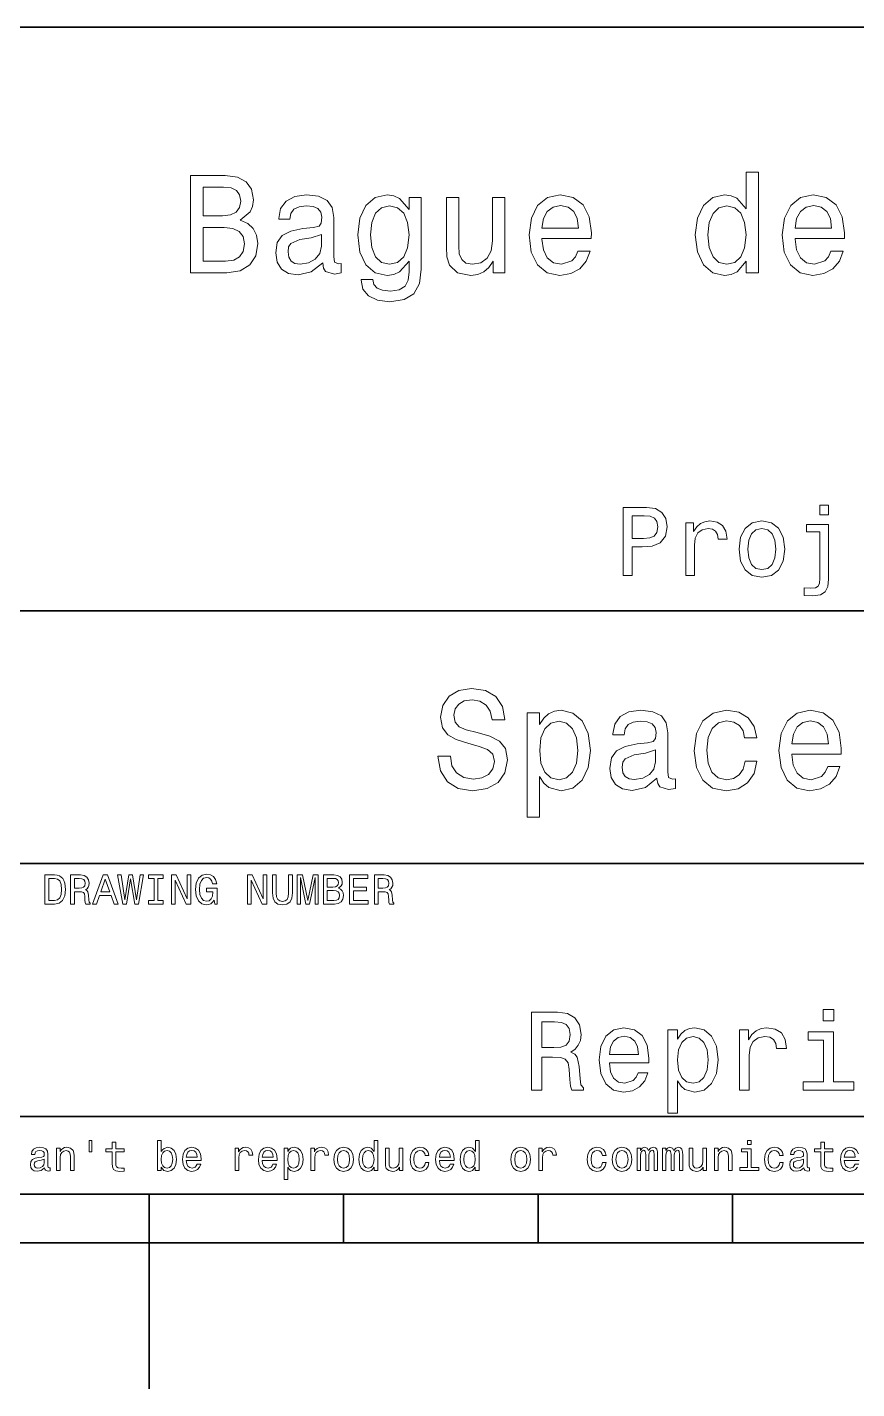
# Model space of a CAD drawing. Extents: x 0 to 297, y 0 to 210.
# Drawn here: x 142.2 to 184.9, y 0 to 70 of the extents above; entities that cross this region are included whole.
import ezdxf

# ---------------------------------------------------------------- set-up
doc = ezdxf.new("R2010")
doc.units = 0

msp = doc.modelspace()

# ---------------------------------------------------------------- linework, layer by layer
at = {"color": 7, "lineweight": 35}
for p, q in [((97, 70), (287, 70)), ((97, 40), (262, 40)), ((97, 27), (262, 27)), ((97, 14), (262, 14)), ((10, 10), (287, 10)), ((97, 10), (287, 10)), ((98.5, 7.5), (198.5, 7.5))]:
    msp.add_line(p, q, dxfattribs=at)
at = {"color": 7, "lineweight": 35, "ltscale": 0.25}
msp.add_line((148.5, 10), (148.5, 0), dxfattribs=at)
at = {"color": 7, "lineweight": 35, "ltscale": 0.0625}
for p, q in [((158.5, 10), (158.5, 7.5)), ((168.5, 10), (168.5, 7.5)), ((178.5, 10), (178.5, 7.5))]:
    msp.add_line(p, q, dxfattribs=at)
at = {"color": 7, "lineweight": 13}
for points in [[(153.19165, 60.082851), (153.695969, 60.500717), (153.825653, 60.7817), (153.868881, 61.127522), (153.775223, 61.667866), (153.494247, 62.056915), (153.040344, 62.294666), (152.406342, 62.381123), (150.626801, 62.381123), (150.626801, 57.381123), (152.507202, 57.381123), (153.177231, 57.481987), (153.674362, 57.777374), (153.984161, 58.245674), (154.092224, 58.879681), (154.027374, 59.304752), (153.854477, 59.65778), (153.573486, 59.917145)], [(179.200287, 57.979107), (179.200287, 57.381123), (179.83429, 57.381123), (179.83429, 62.554031), (179.207489, 62.554031), (179.207489, 60.659222), (178.724792, 61.206772), (178.429398, 61.336452), (178.09079, 61.386887), (177.478394, 61.242794), (177.002884, 60.839336), (176.693085, 60.190922), (176.585022, 59.319164), (176.693085, 58.447407), (177.002884, 57.791786), (177.478394, 57.381123), (178.09079, 57.244236), (178.429398, 57.294666), (178.731995, 57.424351)], [(152.269455, 60.306194), (151.289627, 60.306194), (151.289627, 61.783138), (152.327087, 61.783138), (152.716141, 61.739914), (152.989914, 61.610229), (153.155624, 61.386887), (153.213257, 61.055473), (153.148422, 60.72406), (152.97551, 60.493515), (152.680115, 60.349422)], [(157.435165, 57.885445), (157.435165, 57.863831), (157.471191, 57.618874), (157.579254, 57.445965), (158.033142, 57.309078), (158.386169, 57.366714), (158.386169, 57.856628), (158.234879, 57.835014), (158.033142, 57.928673), (157.997116, 58.216858), (157.997116, 60.219738), (157.91066, 60.731266), (157.658508, 61.091496), (157.219025, 61.307636), (156.599426, 61.386887), (155.994247, 61.30043), (155.547562, 61.055473), (155.266571, 60.67363), (155.172913, 60.169308), (155.172913, 60.12608), (155.742081, 60.12608), (155.792511, 60.428673), (155.951019, 60.64481), (156.210373, 60.774494), (156.57782, 60.824928), (156.930847, 60.788902), (157.182999, 60.680836), (157.334305, 60.493515), (157.384735, 60.23415), (157.355911, 59.931557), (157.240631, 59.780258), (156.952454, 59.708214), (156.412109, 59.650574), (155.792511, 59.520893), (155.353027, 59.290344), (155.093658, 58.930115), (155.01442, 58.396973), (155.086456, 57.921467), (155.309799, 57.568443), (155.670029, 57.3451), (156.167145, 57.26585), (156.837173, 57.417145)], [(162.485596, 57.554031), (162.485596, 61.25), (161.880402, 61.25), (161.880402, 60.623199), (161.383286, 61.19236), (161.080688, 61.336452), (160.742081, 61.386887), (160.129684, 61.242794), (159.654175, 60.839336), (159.344391, 60.190922), (159.236313, 59.319164), (159.344391, 58.440201), (159.654175, 57.791786), (160.129684, 57.381123), (160.742081, 57.244236), (161.087906, 57.294666), (161.376083, 57.424351), (161.880402, 57.971901), (161.880402, 57.424351), (161.822769, 56.992073), (161.664276, 56.682274), (161.361679, 56.502159), (160.907791, 56.437317), (160.511536, 56.480545), (160.230545, 56.588615), (160.06485, 56.775936), (160.01442, 57.028095), (159.402023, 57.028095), (159.402023, 56.999279), (159.495682, 56.538181), (159.783859, 56.19236), (160.244965, 55.969017), (160.871765, 55.889767), (161.621048, 55.997837), (162.118164, 56.30043), (162.399139, 56.826366)], [(166.793945, 61.25), (166.159943, 61.25), (166.159943, 59.016571), (166.087906, 58.497837), (165.878967, 58.123196), (165.554764, 57.892651), (165.129684, 57.820602), (164.791077, 57.878242), (164.574936, 58.051151), (164.452454, 58.346542), (164.42363, 58.764408), (164.42363, 61.25), (163.789627, 61.25), (163.789627, 58.706772), (163.811249, 58.195244), (163.948135, 57.770172), (164.365997, 57.381123), (165.036026, 57.244236), (165.396255, 57.294666), (165.706055, 57.424351), (165.972626, 57.647694), (166.188766, 57.971901), (166.188766, 57.381123), (166.793945, 57.381123)], [(168.703171, 59.131844), (171.239197, 59.131844), (171.246399, 59.427231), (171.131134, 60.255764), (170.814117, 60.875359), (170.309799, 61.25), (169.639771, 61.386887), (168.984161, 61.242794), (168.479828, 60.839336), (168.155624, 60.183716), (168.040344, 59.319164), (168.148422, 58.432995), (168.472626, 57.78458), (168.969742, 57.381123), (169.618164, 57.244236), (170.180115, 57.337894), (170.64122, 57.582851), (170.979828, 57.971901), (171.174362, 58.490631), (170.547546, 58.490631), (170.417877, 58.20245), (170.230545, 57.986309), (169.697418, 57.8134), (169.286743, 57.892651), (168.976944, 58.14481), (168.775223, 58.555473), (168.703171, 59.110229)], [(181.714706, 59.131844), (184.250732, 59.131844), (184.257935, 59.427231), (184.142654, 60.255764), (183.825653, 60.875359), (183.32132, 61.25), (182.651306, 61.386887), (181.995682, 61.242794), (181.491364, 60.839336), (181.167145, 60.183716), (181.05188, 59.319164), (181.159943, 58.432995), (181.484146, 57.78458), (181.981277, 57.381123), (182.629684, 57.244236), (183.19165, 57.337894), (183.65274, 57.582851), (183.991364, 57.971901), (184.185883, 58.490631), (183.559082, 58.490631), (183.429398, 58.20245), (183.242081, 57.986309), (182.708939, 57.8134), (182.298279, 57.892651), (181.98848, 58.14481), (181.786743, 58.555473), (181.714706, 59.110229)], [(159.891937, 59.319164), (159.956772, 59.960373), (160.151306, 60.435879), (160.453888, 60.716858), (160.857346, 60.817722), (161.282425, 60.716858), (161.599426, 60.435879), (161.793945, 59.960373), (161.865997, 59.319164), (161.793945, 58.663544), (161.599426, 58.195244), (161.282425, 57.907059), (160.857346, 57.8134), (160.453888, 57.907059), (160.151306, 58.195244), (159.956772, 58.67075)], [(168.703171, 59.664986), (168.782425, 60.162102), (168.976944, 60.529537), (169.272339, 60.75288), (169.661392, 60.83213), (170.043228, 60.75288), (170.338623, 60.529537), (170.518738, 60.162102), (170.583572, 59.664986)], [(178.198853, 60.817722), (178.616714, 60.716858), (178.933716, 60.435879), (179.121033, 59.967579), (179.193085, 59.319164), (179.121033, 58.663544), (178.933716, 58.195244), (178.616714, 57.907059), (178.198853, 57.8134), (177.802597, 57.907059), (177.5, 58.195244), (177.298279, 58.67075), (177.233429, 59.319164), (177.298279, 59.960373), (177.5, 60.428673), (177.802597, 60.716858)], [(181.714706, 59.664986), (181.793945, 60.162102), (181.98848, 60.529537), (182.283859, 60.75288), (182.672913, 60.83213), (183.054749, 60.75288), (183.350143, 60.529537), (183.530258, 60.162102), (183.595108, 59.664986)], [(152.427963, 57.979107), (151.289627, 57.979107), (151.289627, 59.701008), (152.363113, 59.701008), (152.817001, 59.650574), (153.14122, 59.499279), (153.335739, 59.239914), (153.400574, 58.865273), (153.335739, 58.469017), (153.155624, 58.195244), (152.853027, 58.029537)], [(157.363113, 58.735588), (157.276657, 58.36095), (157.046112, 58.072765), (156.700287, 57.885445), (156.275223, 57.820602), (156.00145, 57.856628), (155.806915, 57.971901), (155.684448, 58.17363), (155.648422, 58.454609), (155.677231, 58.706772), (155.792511, 58.886887), (156.253601, 59.088615), (156.837173, 59.175072), (157.363113, 59.34798)], [(172.874115, 41.815506), (173.338089, 41.815506), (173.338089, 43.293171), (173.852509, 43.293171), (174.371964, 43.318386), (174.785507, 43.4949), (175.052795, 43.837841), (175.14357, 44.306862), (175.072968, 44.740578), (174.871231, 45.0583), (174.538376, 45.249943), (174.084488, 45.315506), (172.874115, 45.315506)], [(173.958405, 44.886833), (174.261002, 44.856571), (174.48291, 44.76075), (174.614029, 44.584236), (174.659424, 44.306862), (174.608994, 44.014355), (174.472824, 43.837841), (174.240829, 43.747063), (173.923111, 43.721848), (173.338089, 43.721848), (173.338089, 44.886833)], [(183.439682, 45.436543), (182.99588, 45.436543), (182.99588, 44.93222), (183.439682, 44.93222)], [(176.096741, 41.815506), (176.540543, 41.815506), (176.540543, 43.363777), (176.585938, 43.736977), (176.722107, 44.004265), (176.944, 44.165649), (177.241547, 44.221127), (177.463455, 44.185822), (177.629883, 44.084957), (177.730743, 43.91349), (177.766052, 43.681499), (178.21489, 43.681499), (178.154373, 44.09), (177.987946, 44.382507), (177.710571, 44.559021), (177.332336, 44.619541), (177.075119, 44.579193), (176.853226, 44.478329), (176.65654, 44.306862), (176.500198, 44.074871), (176.500198, 44.52372), (176.096741, 44.52372)], [(178.835205, 43.167091), (178.915909, 42.551819), (179.147888, 42.097927), (179.516052, 41.815506), (180.010284, 41.719685), (180.499481, 41.815506), (180.86763, 42.092884), (181.099625, 42.546776), (181.185364, 43.167091), (181.099625, 43.782364), (180.86763, 44.241299), (180.499481, 44.518677), (180.010284, 44.619541), (179.516052, 44.518677), (179.147888, 44.236256), (178.915909, 43.782364)], [(179.289108, 43.172134), (179.334488, 43.626026), (179.475708, 43.953835), (179.702652, 44.155563), (180.010284, 44.22617), (180.312881, 44.155563), (180.539825, 43.958878), (180.68103, 43.626026), (180.731461, 43.172134), (180.68103, 42.7132), (180.539825, 42.380348), (180.312881, 42.178619), (180.010284, 42.113056), (179.702652, 42.178619), (179.475708, 42.380348), (179.334488, 42.7132)], [(182.178879, 41.185104), (182.178879, 40.786686), (182.632767, 40.761471), (183.021088, 40.811905), (183.268204, 40.968243), (183.399338, 41.240578), (183.439682, 41.628906), (183.439682, 44.432941), (182.299911, 44.432941), (182.299911, 44.054699), (182.99588, 44.054699), (182.99588, 41.664207), (182.975708, 41.422134), (182.910141, 41.270836), (182.763885, 41.185104), (182.516769, 41.159885)], [(163.995682, 32.530979), (163.340057, 32.530979), (163.484161, 31.767292), (163.844391, 31.205332), (164.399139, 30.866714), (165.148422, 30.744236), (165.890503, 30.85951), (166.445251, 31.176514), (166.798279, 31.673632), (166.927963, 32.32925), (166.819885, 32.920029), (166.517303, 33.301872), (166.02739, 33.554035), (165.371765, 33.741356), (164.809799, 33.878242), (164.442368, 34.036743), (164.233429, 34.267292), (164.168594, 34.627522), (164.233429, 34.951729), (164.420761, 35.196686), (164.708939, 35.362392), (165.105194, 35.420029), (165.508652, 35.347984), (165.825653, 35.153458), (166.034592, 34.82925), (166.135452, 34.389771), (166.791077, 34.389771), (166.791077, 34.404179), (166.675797, 35.081413), (166.337189, 35.585735), (165.804047, 35.902737), (165.083572, 36.010807), (164.435165, 35.902737), (163.930847, 35.600143), (163.606628, 35.131844), (163.491364, 34.526657), (163.585022, 33.986313), (163.858795, 33.618877), (164.291077, 33.37392), (164.881851, 33.1866), (165.465424, 33.020893), (165.904907, 32.862392), (166.171478, 32.631844), (166.265137, 32.257206), (166.17868, 31.87536), (165.955338, 31.587177), (165.616714, 31.407061), (165.177246, 31.349424), (164.687332, 31.428675), (164.312683, 31.659222), (164.074936, 32.033863)], [(168.57782, 34.15202), (168.57782, 34.75), (167.943817, 34.75), (167.943817, 29.382565), (168.57782, 29.382565), (168.57782, 31.471903), (168.801163, 31.133286), (169.053314, 30.909943), (169.687332, 30.744236), (170.292511, 30.881124), (170.768021, 31.291788), (171.07782, 31.940203), (171.193085, 32.819164), (171.07782, 33.690922), (170.768021, 34.339336), (170.292511, 34.742798), (169.687332, 34.886887), (169.341507, 34.843658), (169.046112, 34.706772), (168.793961, 34.476227)], [(169.579254, 31.3134), (169.15419, 31.407061), (168.844391, 31.695246), (168.649857, 32.163544), (168.585022, 32.819164), (168.649857, 33.467579), (168.844391, 33.935879), (169.15419, 34.216858), (169.579254, 34.317722), (169.968307, 34.216858), (170.278107, 33.928677), (170.472626, 33.460377), (170.544678, 32.819164), (170.472626, 32.17075), (170.278107, 31.695246), (169.968307, 31.407061)], [(174.61528, 31.385447), (174.61528, 31.363834), (174.651306, 31.118877), (174.759369, 30.945967), (175.213257, 30.809078), (175.566284, 30.866714), (175.566284, 31.356628), (175.414993, 31.335014), (175.213257, 31.428675), (175.177246, 31.71686), (175.177246, 33.719742), (175.09079, 34.23127), (174.838623, 34.591499), (174.399139, 34.807636), (173.779541, 34.886887), (173.174362, 34.800434), (172.727676, 34.555477), (172.446686, 34.17363), (172.353027, 33.669308), (172.353027, 33.62608), (172.922195, 33.62608), (172.972626, 33.928677), (173.131134, 34.144814), (173.390503, 34.274498), (173.757935, 34.324928), (174.110962, 34.288906), (174.363113, 34.180836), (174.51442, 33.993515), (174.56485, 33.73415), (174.536026, 33.431557), (174.420761, 33.280258), (174.132568, 33.208214), (173.592224, 33.150578), (172.972626, 33.020893), (172.533142, 32.790348), (172.273773, 32.430115), (172.194534, 31.896975), (172.266571, 31.421471), (172.489914, 31.068445), (172.850143, 30.845102), (173.347275, 30.76585), (174.017303, 30.917147)], [(179.118164, 33.467579), (179.744965, 33.467579), (179.61528, 34.043949), (179.305481, 34.497841), (178.822769, 34.77882), (178.195969, 34.886887), (177.504333, 34.742798), (176.978394, 34.339336), (176.646973, 33.68372), (176.531708, 32.804756), (176.639771, 31.932999), (176.963989, 31.284582), (177.47551, 30.881124), (178.174362, 30.744236), (178.793961, 30.852306), (179.276657, 31.1549), (179.608078, 31.630404), (179.752167, 32.264408), (179.146973, 32.264408), (179.03891, 31.860952), (178.837189, 31.558357), (178.548996, 31.371038), (178.195969, 31.3134), (177.756485, 31.407061), (177.439484, 31.695246), (177.244965, 32.163544), (177.180115, 32.82637), (177.244965, 33.474785), (177.446686, 33.943085), (177.770905, 34.23127), (178.195969, 34.332134), (178.570618, 34.267292), (178.851593, 34.101585), (179.03891, 33.827812)], [(181.546112, 32.631844), (184.082138, 32.631844), (184.08934, 32.927235), (183.974075, 33.755764), (183.657074, 34.375362), (183.15274, 34.75), (182.482712, 34.886887), (181.827087, 34.742798), (181.322769, 34.339336), (180.998566, 33.68372), (180.883286, 32.819164), (180.991364, 31.932999), (181.315567, 31.284582), (181.812683, 30.881124), (182.461105, 30.744236), (183.023056, 30.837896), (183.484161, 31.082853), (183.822769, 31.471903), (184.017303, 31.990635), (183.390503, 31.990635), (183.260818, 31.70245), (183.073486, 31.486311), (182.540344, 31.3134), (182.129684, 31.392653), (181.819885, 31.644814), (181.618164, 32.055477), (181.546112, 32.610229)], [(181.546112, 33.164986), (181.625366, 33.662106), (181.819885, 34.029541), (182.11528, 34.252884), (182.504333, 34.332134), (182.886169, 34.252884), (183.181564, 34.029541), (183.361679, 33.662106), (183.426514, 33.164986)], [(174.543228, 32.235592), (174.456772, 31.860952), (174.226227, 31.572767), (173.880402, 31.385447), (173.455338, 31.320606), (173.181564, 31.356628), (172.98703, 31.471903), (172.864563, 31.673632), (172.828537, 31.954611), (172.857361, 32.206772), (172.972626, 32.386887), (173.433716, 32.588615), (174.017303, 32.675072), (174.543228, 32.847984)], [(143.648422, 26.418587), (143.149139, 26.418587), (143.149139, 24.918587), (143.648422, 24.918587), (143.884003, 24.966137), (144.059082, 25.11095), (144.167145, 25.34654), (144.206055, 25.668587), (144.171463, 25.997116), (144.128235, 26.126801), (144.067719, 26.230547), (143.892654, 26.371037), (143.778091, 26.405619)], [(143.633286, 26.239193), (143.797546, 26.206772), (143.909943, 26.107347), (143.976944, 25.930115), (143.998566, 25.668587), (143.974777, 25.415705), (143.907776, 25.238472), (143.793228, 25.132565), (143.633286, 25.097982), (143.350143, 25.097982), (143.350143, 26.239193)], [(144.469742, 24.918587), (144.670746, 24.918587), (144.670746, 25.551872), (144.876083, 25.551872), (145.027374, 25.545387), (145.122482, 25.515129), (145.174347, 25.443804), (145.195969, 25.31628), (145.206772, 25.121758), (145.219742, 24.994236), (145.245682, 24.918587), (145.472626, 24.918587), (145.472626, 24.959654), (145.422913, 25.020172), (145.405624, 25.132565), (145.390488, 25.37464), (145.353745, 25.554033), (145.304031, 25.610229), (145.226227, 25.651297), (145.312683, 25.70533), (145.373199, 25.780979), (145.412109, 25.87608), (145.425079, 25.990633), (145.394806, 26.17219), (145.308365, 26.308357), (145.16571, 26.39049), (144.971176, 26.418587), (144.469742, 26.418587)], [(144.914978, 26.234869), (145.046829, 26.221901), (145.139771, 26.180834), (145.19812, 26.105186), (145.217575, 25.986311), (145.195969, 25.86095), (145.137604, 25.785301), (145.038177, 25.746397), (144.902023, 25.73559), (144.670746, 25.73559), (144.670746, 26.234869)], [(145.595825, 24.918587), (145.794662, 24.918587), (145.952454, 25.359509), (146.551147, 25.359509), (146.708939, 24.918587), (146.912109, 24.918587), (146.363113, 26.420748), (146.142654, 26.420748)], [(146.021606, 25.543226), (146.252884, 26.204609), (146.484146, 25.543226)], [(147.145538, 24.918587), (147.335739, 24.918587), (147.55188, 26.21974), (147.77449, 24.918587), (147.956055, 24.918587), (148.219742, 26.420748), (148.046829, 26.420748), (147.860947, 25.14337), (147.646973, 26.420748), (147.458939, 26.420748), (147.249283, 25.14337), (147.0634, 26.420748), (146.886169, 26.420748)], [(148.755768, 25.100143), (148.479111, 25.100143), (148.479111, 24.918587), (149.231262, 24.918587), (149.231262, 25.100143), (148.954605, 25.100143), (148.954605, 26.23703), (149.231262, 26.23703), (149.231262, 26.418587), (148.479111, 26.418587), (148.479111, 26.23703), (148.755768, 26.23703)], [(149.663544, 24.918587), (149.842941, 24.918587), (149.842941, 26.148415), (150.417862, 24.918587), (150.649139, 24.918587), (150.649139, 26.418587), (150.467575, 26.418587), (150.467575, 25.188759), (149.899139, 26.418587), (149.663544, 26.418587)], [(151.853027, 25.119595), (151.889771, 24.918587), (151.997833, 24.918587), (151.997833, 25.729105), (151.451004, 25.729105), (151.451004, 25.545387), (151.788177, 25.545387), (151.788177, 25.532419), (151.762253, 25.333572), (151.693085, 25.186598), (151.587173, 25.093658), (151.455338, 25.0634), (151.30835, 25.102304), (151.193802, 25.219019), (151.120316, 25.411383), (151.094376, 25.675072), (151.118149, 25.936598), (151.19165, 26.128962), (151.30835, 26.245676), (151.466141, 26.286743), (151.574203, 26.265129), (151.662827, 26.204609), (151.727661, 26.103025), (151.764404, 25.966858), (151.978394, 25.966858), (151.922195, 26.174351), (151.816284, 26.329969), (151.667145, 26.425072), (151.479111, 26.459654), (151.232712, 26.405619), (151.046829, 26.247837), (150.927948, 25.999279), (150.886887, 25.668587), (150.927948, 25.335733), (151.046829, 25.087175), (151.221909, 24.929394), (151.442368, 24.87752), (151.565567, 24.894812), (151.675797, 24.93804), (151.770889, 25.013687)], [(153.567001, 24.918587), (153.746399, 24.918587), (153.746399, 26.148415), (154.32132, 24.918587), (154.552597, 24.918587), (154.552597, 26.418587), (154.371033, 26.418587), (154.371033, 25.188759), (153.802597, 26.418587), (153.567001, 26.418587)], [(154.844376, 25.489191), (154.874634, 25.219019), (154.969742, 25.026655), (155.129684, 24.916426), (155.360947, 24.87752), (155.590057, 24.916426), (155.75, 25.026655), (155.845108, 25.216858), (155.877518, 25.489191), (155.877518, 26.418587), (155.676514, 26.418587), (155.676514, 25.478386), (155.657059, 25.294668), (155.598709, 25.162823), (155.499283, 25.085012), (155.360947, 25.059076), (155.218307, 25.085012), (155.118881, 25.162823), (155.060516, 25.292505), (155.043228, 25.478386), (155.043228, 26.418587), (154.844376, 26.418587)], [(156.121765, 24.918587), (156.288193, 24.918587), (156.288193, 26.280258), (156.569168, 24.918587), (156.755051, 24.918587), (157.033859, 26.280258), (157.033859, 24.918587), (157.202454, 24.918587), (157.202454, 26.418587), (156.938766, 26.418587), (156.662109, 25.095819), (156.387604, 26.418587), (156.121765, 26.418587)], [(158.233429, 25.729105), (158.384735, 25.854465), (158.42363, 25.938759), (158.4366, 26.042505), (158.408508, 26.204609), (158.324203, 26.321325), (158.188049, 26.392651), (157.997833, 26.418587), (157.463974, 26.418587), (157.463974, 24.918587), (158.028107, 24.918587), (158.229111, 24.948847), (158.37825, 25.037462), (158.471191, 25.177952), (158.503601, 25.368155), (158.484146, 25.495676), (158.432281, 25.601583), (158.347992, 25.679394)], [(157.956772, 25.796108), (157.662827, 25.796108), (157.662827, 26.239193), (157.97406, 26.239193), (158.090775, 26.226223), (158.172913, 26.187319), (158.222626, 26.120316), (158.239914, 26.020893), (158.220459, 25.921469), (158.168594, 25.852304), (158.079971, 25.809076)], [(158.810516, 24.918587), (159.761536, 24.918587), (159.761536, 25.100143), (159.009369, 25.100143), (159.009369, 25.608068), (159.679398, 25.608068), (159.679398, 25.787462), (159.009369, 25.787462), (159.009369, 26.23703), (159.744232, 26.23703), (159.744232, 26.418587), (158.810516, 26.418587)], [(160.083572, 24.918587), (160.284576, 24.918587), (160.284576, 25.551872), (160.489914, 25.551872), (160.641205, 25.545387), (160.736313, 25.515129), (160.788193, 25.443804), (160.809799, 25.31628), (160.820602, 25.121758), (160.833572, 24.994236), (160.859512, 24.918587), (161.086456, 24.918587), (161.086456, 24.959654), (161.036743, 25.020172), (161.019455, 25.132565), (161.004318, 25.37464), (160.967575, 25.554033), (160.917877, 25.610229), (160.840057, 25.651297), (160.926514, 25.70533), (160.98703, 25.780979), (161.02594, 25.87608), (161.03891, 25.990633), (161.008652, 26.17219), (160.922195, 26.308357), (160.779541, 26.39049), (160.585022, 26.418587), (160.083572, 26.418587)], [(160.528824, 26.234869), (160.66066, 26.221901), (160.753601, 26.180834), (160.811966, 26.105186), (160.831421, 25.986311), (160.809799, 25.86095), (160.75145, 25.785301), (160.652023, 25.746397), (160.515854, 25.73559), (160.284576, 25.73559), (160.284576, 26.234869)], [(158.004318, 25.097982), (157.662827, 25.097982), (157.662827, 25.614552), (157.984879, 25.614552), (158.121033, 25.599422), (158.218307, 25.554033), (158.276657, 25.476223), (158.296112, 25.363832), (158.276657, 25.244955), (158.222626, 25.162823), (158.131851, 25.113111)], [(168.161392, 15.36023), (168.697418, 15.36023), (168.697418, 17.048992), (169.244965, 17.048992), (169.648422, 17.0317), (169.902023, 16.951008), (170.040359, 16.760807), (170.097992, 16.42075), (170.126801, 15.902018), (170.161392, 15.561959), (170.23056, 15.36023), (170.835739, 15.36023), (170.835739, 15.469741), (170.703171, 15.631124), (170.657074, 15.930836), (170.616714, 16.576368), (170.518738, 17.054754), (170.386169, 17.204611), (170.17868, 17.314121), (170.409225, 17.458214), (170.570618, 17.659943), (170.674362, 17.913544), (170.708939, 18.219021), (170.62825, 18.703171), (170.397705, 19.066282), (170.017303, 19.285303), (169.498566, 19.360229), (168.161392, 19.360229)], [(183.700302, 19.498558), (183.164276, 19.498558), (183.164276, 18.92219), (183.700302, 18.92219)], [(169.348709, 18.870317), (169.700302, 18.835735), (169.948135, 18.726225), (170.10376, 18.524496), (170.155624, 18.207493), (170.097992, 17.873199), (169.942368, 17.671471), (169.677246, 17.567722), (169.314133, 17.538904), (168.697418, 17.538904), (168.697418, 18.870317)], [(172.16716, 16.760807), (174.195969, 16.760807), (174.201736, 16.997118), (174.109512, 17.659943), (173.855911, 18.155619), (173.452454, 18.455332), (172.916428, 18.564842), (172.391937, 18.449568), (171.98848, 18.126801), (171.729111, 17.602306), (171.636902, 16.910664), (171.723343, 16.201729), (171.982712, 15.682997), (172.380417, 15.36023), (172.899139, 15.25072), (173.348709, 15.325648), (173.71759, 15.521614), (173.98848, 15.832853), (174.144104, 16.247839), (173.642654, 16.247839), (173.53891, 16.01729), (173.389053, 15.84438), (172.96254, 15.706052), (172.634018, 15.769452), (172.386169, 15.971182), (172.224792, 16.299711), (172.16716, 16.743515)], [(175.671478, 17.976946), (175.671478, 18.455332), (175.164276, 18.455332), (175.164276, 14.161384), (175.671478, 14.161384), (175.671478, 15.832853), (175.850159, 15.561959), (176.05188, 15.383286), (176.559082, 15.25072), (177.043228, 15.36023), (177.423645, 15.688761), (177.671478, 16.207493), (177.763702, 16.910664), (177.671478, 17.608068), (177.423645, 18.126801), (177.043228, 18.449568), (176.559082, 18.564842), (176.282425, 18.530258), (176.046112, 18.42075), (175.844391, 18.236311)], [(178.853027, 15.36023), (179.360229, 15.36023), (179.360229, 17.129683), (179.412109, 17.556196), (179.567734, 17.861671), (179.821335, 18.04611), (180.161392, 18.10951), (180.414993, 18.069164), (180.605194, 17.95389), (180.720474, 17.757925), (180.760818, 17.492796), (181.273788, 17.492796), (181.20462, 17.959654), (181.01442, 18.293947), (180.697418, 18.495678), (180.265137, 18.564842), (179.971191, 18.518732), (179.71759, 18.403458), (179.492798, 18.207493), (179.314133, 17.942364), (179.314133, 18.455332), (178.853027, 18.455332)], [(183.682999, 15.786743), (183.682999, 18.351585), (182.380417, 18.351585), (182.380417, 17.919308), (183.175797, 17.919308), (183.175797, 15.786743), (182.138336, 15.786743), (182.138336, 15.36023), (184.731995, 15.36023), (184.731995, 15.786743)], [(172.16716, 17.187321), (172.23056, 17.585014), (172.386169, 17.878962), (172.622482, 18.057636), (172.933731, 18.121037), (173.239197, 18.057636), (173.47551, 17.878962), (173.619598, 17.585014), (173.671478, 17.187321)], [(176.472626, 15.706052), (176.132568, 15.78098), (175.884735, 16.011528), (175.729111, 16.386168), (175.677246, 16.910664), (175.729111, 17.429394), (175.884735, 17.804035), (176.132568, 18.028818), (176.472626, 18.10951), (176.783875, 18.028818), (177.031708, 17.798271), (177.187332, 17.423632), (177.244965, 16.910664), (177.187332, 16.391932), (177.031708, 16.011528), (176.783875, 15.78098)], [(145.420746, 12.768372), (145.420746, 12.180475), (145.565552, 12.180475), (145.565552, 12.768372)], [(146.600861, 12.173991), (146.600861, 11.59258), (146.613815, 11.404539), (146.674347, 11.274856), (146.79538, 11.199207), (147.000702, 11.173271), (147.225494, 11.184078), (147.225494, 11.348343), (147.061218, 11.335375), (146.912094, 11.352666), (146.832123, 11.4067), (146.797546, 11.497478), (146.791046, 11.625), (146.791046, 12.173991), (147.225494, 12.173991), (147.225494, 12.336096), (146.791046, 12.336096), (146.791046, 12.675432), (146.600861, 12.675432), (146.600861, 12.336096), (146.272324, 12.336096), (146.272324, 12.173991)], [(149.127502, 11.393732), (149.268005, 11.227305), (149.460358, 11.173271), (149.641907, 11.214337), (149.786728, 11.337536), (149.877502, 11.534222), (149.912094, 11.79575), (149.877502, 12.057277), (149.784576, 12.251801), (149.641907, 12.372839), (149.460358, 12.416066), (149.270157, 12.359871), (149.192352, 12.290707), (149.127502, 12.197767), (149.127502, 12.766211), (148.937302, 12.766211), (148.937302, 11.214337), (149.127502, 11.214337)], [(160.070587, 11.393732), (160.070587, 11.214337), (160.260773, 11.214337), (160.260773, 12.766211), (160.072739, 12.766211), (160.072739, 12.197767), (159.927933, 12.362032), (159.83931, 12.400937), (159.737732, 12.416066), (159.554016, 12.372839), (159.411362, 12.251801), (159.31842, 12.057277), (159.285995, 11.79575), (159.31842, 11.534222), (159.411362, 11.337536), (159.554016, 11.214337), (159.737732, 11.173271), (159.83931, 11.188401), (159.930084, 11.227305)], [(165.275192, 11.393732), (165.275192, 11.214337), (165.465393, 11.214337), (165.465393, 12.766211), (165.277344, 12.766211), (165.277344, 12.197767), (165.132538, 12.362032), (165.043915, 12.400937), (164.942337, 12.416066), (164.758621, 12.372839), (164.615967, 12.251801), (164.523041, 12.057277), (164.490601, 11.79575), (164.523041, 11.534222), (164.615967, 11.337536), (164.758621, 11.214337), (164.942337, 11.173271), (165.043915, 11.188401), (165.134705, 11.227305)], [(179.46254, 12.766211), (179.261536, 12.766211), (179.261536, 12.550073), (179.46254, 12.550073)], [(183.033142, 12.173991), (183.033142, 11.59258), (183.046112, 11.404539), (183.106628, 11.274856), (183.227676, 11.199207), (183.433014, 11.173271), (183.657791, 11.184078), (183.657791, 11.348343), (183.49353, 11.335375), (183.344391, 11.352666), (183.26442, 11.4067), (183.229828, 11.497478), (183.223358, 11.625), (183.223358, 12.173991), (183.657791, 12.173991), (183.657791, 12.336096), (183.223358, 12.336096), (183.223358, 12.675432), (183.033142, 12.675432), (183.033142, 12.336096), (182.70462, 12.336096), (182.70462, 12.173991)], [(143.131836, 11.365634), (143.131836, 11.35915), (143.142639, 11.285663), (143.175064, 11.233789), (143.311234, 11.192723), (143.417145, 11.210014), (143.417145, 11.356989), (143.37175, 11.350505), (143.311234, 11.378602), (143.30043, 11.465057), (143.30043, 12.065923), (143.27449, 12.21938), (143.198837, 12.32745), (143.066986, 12.392291), (142.881119, 12.416066), (142.699554, 12.39013), (142.565552, 12.316643), (142.481262, 12.202089), (142.453156, 12.050793), (142.453156, 12.037825), (142.623917, 12.037825), (142.639038, 12.128603), (142.686584, 12.193444), (142.764404, 12.232349), (142.874634, 12.247478), (142.980545, 12.236671), (143.056183, 12.204251), (143.101578, 12.148055), (143.116699, 12.070245), (143.108063, 11.979467), (143.073486, 11.934078), (142.98703, 11.912464), (142.824921, 11.895173), (142.639038, 11.856268), (142.507202, 11.787104), (142.429382, 11.679035), (142.405609, 11.519093), (142.427231, 11.376441), (142.494232, 11.270534), (142.602295, 11.20353), (142.751434, 11.179755), (142.952438, 11.225144)], [(143.7435, 11.214337), (143.933716, 11.214337), (143.933716, 11.884366), (143.953156, 12.037825), (144.015839, 12.150216), (144.113098, 12.21938), (144.242783, 12.245317), (144.346527, 12.223703), (144.411377, 12.165346), (144.443787, 12.068084), (144.454605, 11.938401), (144.454605, 11.214337), (144.644806, 11.214337), (144.644806, 11.977305), (144.636154, 12.130764), (144.59726, 12.258286), (144.469727, 12.375), (144.270889, 12.416066), (144.160645, 12.400937), (144.067719, 12.359871), (143.987747, 12.290707), (143.925064, 12.197767), (143.925064, 12.375), (143.7435, 12.375)], [(149.71756, 11.79575), (149.695953, 11.601225), (149.637589, 11.458573), (149.544647, 11.372118), (149.427948, 11.34402), (149.300415, 11.372118), (149.207474, 11.458573), (149.149124, 11.599064), (149.129669, 11.79575), (149.149124, 11.990274), (149.207474, 12.130764), (149.300415, 12.215057), (149.427948, 12.245317), (149.544647, 12.215057), (149.637589, 12.128603), (149.695953, 11.988112)], [(150.415695, 11.739553), (151.176498, 11.739553), (151.17865, 11.82817), (151.144073, 12.076729), (151.048981, 12.262609), (150.897675, 12.375), (150.696671, 12.416066), (150.499985, 12.372839), (150.348694, 12.251801), (150.251419, 12.055116), (150.216843, 11.79575), (150.249268, 11.5299), (150.346527, 11.335375), (150.495667, 11.214337), (150.690186, 11.173271), (150.858765, 11.201369), (150.997101, 11.274856), (151.098694, 11.391571), (151.157043, 11.547191), (150.969009, 11.547191), (150.930099, 11.460735), (150.873901, 11.395893), (150.713959, 11.34402), (150.590759, 11.367796), (150.497818, 11.443444), (150.437302, 11.566643), (150.415695, 11.733069)], [(150.415695, 11.899496), (150.439468, 12.048632), (150.497818, 12.158862), (150.586441, 12.225864), (150.703156, 12.24964), (150.817703, 12.225864), (150.906326, 12.158862), (150.960358, 12.048632), (150.979813, 11.899496)], [(152.922882, 11.214337), (153.113098, 11.214337), (153.113098, 11.877882), (153.132538, 12.037825), (153.190903, 12.152378), (153.286011, 12.221542), (153.413528, 12.245317), (153.508621, 12.230187), (153.579956, 12.18696), (153.623184, 12.113473), (153.638306, 12.01405), (153.830673, 12.01405), (153.804733, 12.189121), (153.733414, 12.314482), (153.614532, 12.39013), (153.452423, 12.416066), (153.342194, 12.398775), (153.247101, 12.355548), (153.162811, 12.282061), (153.095795, 12.182637), (153.095795, 12.375), (152.922882, 12.375)], [(154.319153, 11.739553), (155.079956, 11.739553), (155.082108, 11.82817), (155.047531, 12.076729), (154.952423, 12.262609), (154.801132, 12.375), (154.600128, 12.416066), (154.403442, 12.372839), (154.252136, 12.251801), (154.154877, 12.055116), (154.1203, 11.79575), (154.15271, 11.5299), (154.249985, 11.335375), (154.399109, 11.214337), (154.593643, 11.173271), (154.762222, 11.201369), (154.900558, 11.274856), (155.002136, 11.391571), (155.060501, 11.547191), (154.872467, 11.547191), (154.833557, 11.460735), (154.777359, 11.395893), (154.617416, 11.34402), (154.494217, 11.367796), (154.401276, 11.443444), (154.340759, 11.566643), (154.319153, 11.733069)], [(154.319153, 11.899496), (154.342926, 12.048632), (154.401276, 12.158862), (154.489899, 12.225864), (154.606598, 12.24964), (154.721161, 12.225864), (154.809784, 12.158862), (154.863815, 12.048632), (154.88327, 11.899496)], [(155.63327, 12.195605), (155.63327, 12.375), (155.443054, 12.375), (155.443054, 10.76477), (155.63327, 10.76477), (155.63327, 11.391571), (155.700256, 11.289986), (155.775909, 11.222982), (155.966125, 11.173271), (156.147675, 11.214337), (156.290329, 11.337536), (156.38327, 11.532061), (156.417847, 11.79575), (156.38327, 12.057277), (156.290329, 12.251801), (156.147675, 12.372839), (155.966125, 12.416066), (155.862366, 12.403098), (155.773758, 12.362032), (155.698105, 12.292868)], [(155.933701, 11.34402), (155.806183, 11.372118), (155.713226, 11.458573), (155.654877, 11.599064), (155.635422, 11.79575), (155.654877, 11.990274), (155.713226, 12.130764), (155.806183, 12.215057), (155.933701, 12.245317), (156.050415, 12.215057), (156.143341, 12.128603), (156.201706, 11.988112), (156.223328, 11.79575), (156.201706, 11.601225), (156.143341, 11.458573), (156.050415, 11.372118)], [(156.82634, 11.214337), (157.016541, 11.214337), (157.016541, 11.877882), (157.035995, 12.037825), (157.09436, 12.152378), (157.189453, 12.221542), (157.316986, 12.245317), (157.412079, 12.230187), (157.483398, 12.18696), (157.526642, 12.113473), (157.541763, 12.01405), (157.734131, 12.01405), (157.708191, 12.189121), (157.636871, 12.314482), (157.51799, 12.39013), (157.355881, 12.416066), (157.245651, 12.398775), (157.150543, 12.355548), (157.066254, 12.282061), (156.999252, 12.182637), (156.999252, 12.375), (156.82634, 12.375)], [(157.999969, 11.793588), (158.034561, 11.5299), (158.133972, 11.335375), (158.291763, 11.214337), (158.503571, 11.173271), (158.713226, 11.214337), (158.871017, 11.333214), (158.970428, 11.527738), (159.007172, 11.793588), (158.970428, 12.057277), (158.871017, 12.253963), (158.713226, 12.372839), (158.503571, 12.416066), (158.291763, 12.372839), (158.133972, 12.251801), (158.034561, 12.057277)], [(158.194504, 11.79575), (158.213959, 11.990274), (158.274475, 12.130764), (158.371735, 12.217219), (158.503571, 12.247478), (158.633255, 12.217219), (158.73053, 12.132925), (158.791046, 11.990274), (158.812653, 11.79575), (158.791046, 11.599064), (158.73053, 11.456412), (158.633255, 11.369957), (158.503571, 11.341859), (158.371735, 11.369957), (158.274475, 11.456412), (158.213959, 11.599064)], [(159.770142, 12.245317), (159.895508, 12.215057), (159.990601, 12.130764), (160.046799, 11.990274), (160.06842, 11.79575), (160.046799, 11.599064), (159.990601, 11.458573), (159.895508, 11.372118), (159.770142, 11.34402), (159.651276, 11.372118), (159.560486, 11.458573), (159.499969, 11.601225), (159.48053, 11.79575), (159.499969, 11.988112), (159.560486, 12.128603), (159.651276, 12.215057)], [(161.553284, 12.375), (161.363083, 12.375), (161.363083, 11.704971), (161.341461, 11.549352), (161.278793, 11.43696), (161.181519, 11.367796), (161.054001, 11.346182), (160.952423, 11.363473), (160.887573, 11.415346), (160.85083, 11.503963), (160.842194, 11.629323), (160.842194, 12.375), (160.651993, 12.375), (160.651993, 11.612032), (160.658478, 11.458573), (160.699539, 11.331052), (160.824905, 11.214337), (161.025909, 11.173271), (161.133972, 11.188401), (161.226913, 11.227305), (161.306885, 11.294309), (161.371735, 11.391571), (161.371735, 11.214337), (161.553284, 11.214337)], [(162.698822, 11.990274), (162.886856, 11.990274), (162.847961, 12.163185), (162.755005, 12.299352), (162.610199, 12.383646), (162.42215, 12.416066), (162.214661, 12.372839), (162.056885, 12.251801), (161.957458, 12.055116), (161.922882, 11.791427), (161.955307, 11.5299), (162.052567, 11.335375), (162.206024, 11.214337), (162.41568, 11.173271), (162.601563, 11.205692), (162.746368, 11.29647), (162.845795, 11.439121), (162.889023, 11.629323), (162.707458, 11.629323), (162.675049, 11.508286), (162.614532, 11.417507), (162.528076, 11.361311), (162.42215, 11.34402), (162.290314, 11.372118), (162.195221, 11.458573), (162.136856, 11.599064), (162.117401, 11.797911), (162.136856, 11.992435), (162.197388, 12.132925), (162.294647, 12.21938), (162.42215, 12.24964), (162.534546, 12.230187), (162.618835, 12.180475), (162.675049, 12.098343)], [(163.427216, 11.739553), (164.188019, 11.739553), (164.190186, 11.82817), (164.155594, 12.076729), (164.060486, 12.262609), (163.909195, 12.375), (163.708191, 12.416066), (163.511505, 12.372839), (163.360199, 12.251801), (163.262939, 12.055116), (163.228363, 11.79575), (163.260773, 11.5299), (163.358032, 11.335375), (163.507172, 11.214337), (163.701691, 11.173271), (163.8703, 11.201369), (164.008621, 11.274856), (164.110199, 11.391571), (164.168564, 11.547191), (163.98053, 11.547191), (163.94162, 11.460735), (163.885422, 11.395893), (163.725479, 11.34402), (163.60228, 11.367796), (163.509338, 11.443444), (163.448822, 11.566643), (163.427216, 11.733069)], [(163.427216, 11.899496), (163.450989, 12.048632), (163.509338, 12.158862), (163.597961, 12.225864), (163.714661, 12.24964), (163.829224, 12.225864), (163.917847, 12.158862), (163.971878, 12.048632), (163.991333, 11.899496)], [(164.974762, 12.245317), (165.100128, 12.215057), (165.195221, 12.130764), (165.251419, 11.990274), (165.273041, 11.79575), (165.251419, 11.599064), (165.195221, 11.458573), (165.100128, 11.372118), (164.974762, 11.34402), (164.855881, 11.372118), (164.765106, 11.458573), (164.70459, 11.601225), (164.685135, 11.79575), (164.70459, 11.988112), (164.765106, 12.128603), (164.855881, 12.215057)], [(167.108047, 11.793588), (167.142639, 11.5299), (167.242065, 11.335375), (167.399841, 11.214337), (167.611649, 11.173271), (167.821304, 11.214337), (167.979095, 11.333214), (168.078506, 11.527738), (168.115265, 11.793588), (168.078506, 12.057277), (167.979095, 12.253963), (167.821304, 12.372839), (167.611649, 12.416066), (167.399841, 12.372839), (167.242065, 12.251801), (167.142639, 12.057277)], [(167.302582, 11.79575), (167.322021, 11.990274), (167.382538, 12.130764), (167.479797, 12.217219), (167.611649, 12.247478), (167.741333, 12.217219), (167.838593, 12.132925), (167.899109, 11.990274), (167.920731, 11.79575), (167.899109, 11.599064), (167.838593, 11.456412), (167.741333, 11.369957), (167.611649, 11.341859), (167.479797, 11.369957), (167.382538, 11.456412), (167.322021, 11.599064)], [(168.536728, 11.214337), (168.726929, 11.214337), (168.726929, 11.877882), (168.746368, 12.037825), (168.804749, 12.152378), (168.899841, 12.221542), (169.027359, 12.245317), (169.122467, 12.230187), (169.193787, 12.18696), (169.237015, 12.113473), (169.252136, 12.01405), (169.444504, 12.01405), (169.418579, 12.189121), (169.347244, 12.314482), (169.228363, 12.39013), (169.066254, 12.416066), (168.956024, 12.398775), (168.860931, 12.355548), (168.776642, 12.282061), (168.709625, 12.182637), (168.709625, 12.375), (168.536728, 12.375)], [(171.8069, 11.990274), (171.994934, 11.990274), (171.956039, 12.163185), (171.863098, 12.299352), (171.718292, 12.383646), (171.530243, 12.416066), (171.322754, 12.372839), (171.164978, 12.251801), (171.065552, 12.055116), (171.030975, 11.791427), (171.063385, 11.5299), (171.160645, 11.335375), (171.314117, 11.214337), (171.523773, 11.173271), (171.709641, 11.205692), (171.854462, 11.29647), (171.953888, 11.439121), (171.997101, 11.629323), (171.815552, 11.629323), (171.783127, 11.508286), (171.72261, 11.417507), (171.636154, 11.361311), (171.530243, 11.34402), (171.398407, 11.372118), (171.303299, 11.458573), (171.244934, 11.599064), (171.225494, 11.797911), (171.244934, 11.992435), (171.305466, 12.132925), (171.402725, 12.21938), (171.530243, 12.24964), (171.642639, 12.230187), (171.726929, 12.180475), (171.783127, 12.098343)], [(172.312668, 11.793588), (172.34726, 11.5299), (172.446686, 11.335375), (172.604462, 11.214337), (172.816269, 11.173271), (173.025925, 11.214337), (173.183716, 11.333214), (173.283127, 11.527738), (173.319885, 11.793588), (173.283127, 12.057277), (173.183716, 12.253963), (173.025925, 12.372839), (172.816269, 12.416066), (172.604462, 12.372839), (172.446686, 12.251801), (172.34726, 12.057277)], [(172.507202, 11.79575), (172.526642, 11.990274), (172.587158, 12.130764), (172.684418, 12.217219), (172.816269, 12.247478), (172.945953, 12.217219), (173.043213, 12.132925), (173.103729, 11.990274), (173.125351, 11.79575), (173.103729, 11.599064), (173.043213, 11.456412), (172.945953, 11.369957), (172.816269, 11.341859), (172.684418, 11.369957), (172.587158, 11.456412), (172.526642, 11.599064)], [(173.594376, 11.214337), (173.76944, 11.214337), (173.76944, 11.990274), (173.780243, 12.106989), (173.812668, 12.191282), (173.862381, 12.240994), (173.927216, 12.260447), (173.979095, 12.243155), (174.013672, 12.199928), (174.030975, 12.126441), (174.037445, 12.029179), (174.037445, 11.214337), (174.201721, 11.214337), (174.201721, 11.990274), (174.212524, 12.104827), (174.244949, 12.189121), (174.296814, 12.240994), (174.361664, 12.260447), (174.413544, 12.243155), (174.44812, 12.199928), (174.469727, 12.029179), (174.469727, 11.214337), (174.644806, 11.214337), (174.644806, 12.016211), (174.634003, 12.182637), (174.599426, 12.310159), (174.530243, 12.387968), (174.417862, 12.416066), (174.286011, 12.372839), (174.184433, 12.247478), (174.104462, 12.370678), (173.970459, 12.416066), (173.84726, 12.372839), (173.76297, 12.251801), (173.76297, 12.375), (173.594376, 12.375)], [(174.895538, 11.214337), (175.070602, 11.214337), (175.070602, 11.990274), (175.081406, 12.106989), (175.113831, 12.191282), (175.163544, 12.240994), (175.228378, 12.260447), (175.280243, 12.243155), (175.314835, 12.199928), (175.332123, 12.126441), (175.338608, 12.029179), (175.338608, 11.214337), (175.502869, 11.214337), (175.502869, 11.990274), (175.513672, 12.104827), (175.546112, 12.189121), (175.597977, 12.240994), (175.662811, 12.260447), (175.714691, 12.243155), (175.749268, 12.199928), (175.770889, 12.029179), (175.770889, 11.214337), (175.945953, 11.214337), (175.945953, 12.016211), (175.93515, 12.182637), (175.900574, 12.310159), (175.831406, 12.387968), (175.719025, 12.416066), (175.587173, 12.372839), (175.485596, 12.247478), (175.405609, 12.370678), (175.271606, 12.416066), (175.148407, 12.372839), (175.064117, 12.251801), (175.064117, 12.375), (174.895538, 12.375)], [(177.167145, 12.375), (176.976944, 12.375), (176.976944, 11.704971), (176.955322, 11.549352), (176.892639, 11.43696), (176.79538, 11.367796), (176.667862, 11.346182), (176.566284, 11.363473), (176.501434, 11.415346), (176.464691, 11.503963), (176.456055, 11.629323), (176.456055, 12.375), (176.265839, 12.375), (176.265839, 11.612032), (176.272339, 11.458573), (176.3134, 11.331052), (176.438751, 11.214337), (176.639771, 11.173271), (176.747833, 11.188401), (176.840775, 11.227305), (176.920746, 11.294309), (176.985596, 11.391571), (176.985596, 11.214337), (177.167145, 11.214337)], [(177.573486, 11.214337), (177.763687, 11.214337), (177.763687, 11.884366), (177.783142, 12.037825), (177.845825, 12.150216), (177.943085, 12.21938), (178.072754, 12.245317), (178.176514, 12.223703), (178.241364, 12.165346), (178.273773, 12.068084), (178.284576, 11.938401), (178.284576, 11.214337), (178.474792, 11.214337), (178.474792, 11.977305), (178.466141, 12.130764), (178.427231, 12.258286), (178.299713, 12.375), (178.100861, 12.416066), (177.990631, 12.400937), (177.89769, 12.359871), (177.817719, 12.290707), (177.755035, 12.197767), (177.755035, 12.375), (177.573486, 12.375)], [(179.456055, 11.37428), (179.456055, 12.336096), (178.96759, 12.336096), (178.96759, 12.173991), (179.265854, 12.173991), (179.265854, 11.37428), (178.876801, 11.37428), (178.876801, 11.214337), (179.849426, 11.214337), (179.849426, 11.37428)], [(180.914978, 11.990274), (181.103027, 11.990274), (181.064117, 12.163185), (180.971191, 12.299352), (180.82637, 12.383646), (180.638336, 12.416066), (180.430847, 12.372839), (180.273056, 12.251801), (180.173645, 12.055116), (180.139053, 11.791427), (180.171478, 11.5299), (180.268738, 11.335375), (180.422195, 11.214337), (180.631851, 11.173271), (180.817719, 11.205692), (180.96254, 11.29647), (181.061966, 11.439121), (181.105194, 11.629323), (180.923645, 11.629323), (180.891205, 11.508286), (180.830688, 11.417507), (180.744232, 11.361311), (180.638336, 11.34402), (180.506485, 11.372118), (180.411377, 11.458573), (180.353027, 11.599064), (180.333588, 11.797911), (180.353027, 11.992435), (180.413544, 12.132925), (180.510803, 12.21938), (180.638336, 12.24964), (180.750732, 12.230187), (180.835022, 12.180475), (180.891205, 12.098343)], [(182.166443, 11.365634), (182.166443, 11.35915), (182.177246, 11.285663), (182.209656, 11.233789), (182.345825, 11.192723), (182.451736, 11.210014), (182.451736, 11.356989), (182.406342, 11.350505), (182.345825, 11.378602), (182.335022, 11.465057), (182.335022, 12.065923), (182.309082, 12.21938), (182.233429, 12.32745), (182.101593, 12.392291), (181.91571, 12.416066), (181.734161, 12.39013), (181.600159, 12.316643), (181.515854, 12.202089), (181.487762, 12.050793), (181.487762, 12.037825), (181.658508, 12.037825), (181.673645, 12.128603), (181.721191, 12.193444), (181.798996, 12.232349), (181.909225, 12.247478), (182.015137, 12.236671), (182.09079, 12.204251), (182.136169, 12.148055), (182.151306, 12.070245), (182.142654, 11.979467), (182.108078, 11.934078), (182.021622, 11.912464), (181.859512, 11.895173), (181.673645, 11.856268), (181.541794, 11.787104), (181.463989, 11.679035), (181.440216, 11.519093), (181.461823, 11.376441), (181.528824, 11.270534), (181.636902, 11.20353), (181.786026, 11.179755), (181.98703, 11.225144)], [(184.245697, 11.899496), (184.26947, 12.048632), (184.32782, 12.158862), (184.416443, 12.225864), (184.533142, 12.24964), (184.647705, 12.225864), (184.736328, 12.158862), (184.790359, 12.048632), (184.809814, 11.899496)], [(143.110229, 11.620677), (143.08429, 11.508286), (143.015121, 11.42183), (142.911377, 11.365634), (142.783859, 11.346182), (142.701721, 11.356989), (142.643372, 11.391571), (142.606628, 11.452089), (142.59581, 11.536384), (142.604462, 11.612032), (142.639038, 11.666066), (142.777374, 11.726585), (142.952438, 11.752522), (143.110229, 11.804395)], [(182.144821, 11.620677), (182.118881, 11.508286), (182.049713, 11.42183), (181.945969, 11.365634), (181.818451, 11.346182), (181.736328, 11.356989), (181.677963, 11.391571), (181.641205, 11.452089), (181.630402, 11.536384), (181.639053, 11.612032), (181.673645, 11.666066), (181.811966, 11.726585), (181.98703, 11.752522), (182.144821, 11.804395)]]:
    msp.add_lwpolyline(points, close=True, dxfattribs=at)
for points in [[(184.974075, 12.076729), (184.878967, 12.262609), (184.727676, 12.375), (184.526672, 12.416066), (184.329987, 12.372839), (184.17868, 12.251801), (184.081421, 12.055116), (184.046844, 11.79575), (184.079254, 11.5299), (184.176514, 11.335375), (184.325653, 11.214337), (184.520172, 11.173271), (184.688782, 11.201369), (184.827103, 11.274856), (184.92868, 11.391571)], [(184.987045, 11.547191), (184.799011, 11.547191), (184.760101, 11.460735), (184.703903, 11.395893), (184.543961, 11.34402), (184.420761, 11.367796), (184.32782, 11.443444), (184.267303, 11.566643), (184.245697, 11.733069), (184.245697, 11.739553), (185.0065, 11.739553)]]:
    msp.add_lwpolyline(points, dxfattribs=at)

doc.saveas('drawing.dxf')
